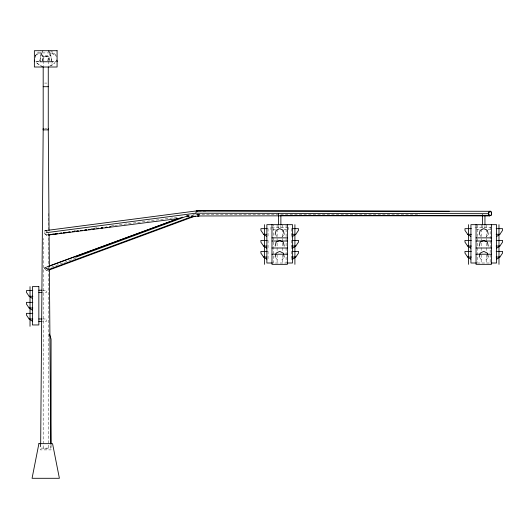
<?xml version="1.0" encoding="UTF-8"?>
<svg xmlns="http://www.w3.org/2000/svg" width="529" height="529" viewBox="0 0 529 529"><rect width="100%" height="100%" fill="white"/><g stroke="black" fill="none" stroke-linecap="round" stroke-linejoin="round"><path stroke-width="0.4" stroke-dasharray="2.65 1.98" d="M40.68 443.99L40.647 448.116L50.81 448.116L50.784 444.81M42.221 60.961L42.525 56.193L41.328 52.913L43.087 50.705L35.503 55.261L35.046 56.557M40.257 59.321L40.614 55.261L42.895 51.353M35.073 57.694L35.503 55.261L37.546 52.913L40.819 50.705M39.774 60.947L41.328 52.913L50.123 52.913L55.955 55.261L56.233 56.881M46.704 230.446L45.064 230.657L44.529 232.912L46.294 235.094L47.927 234.883L46.294 235.094L47.379 234.492M46.228 267.072L44.681 267.641L44.462 268.481L46.77 270.656M198.315 214.166L198.144 214.853L197.185 214.807M50.632 50.705L53.905 52.913L55.955 55.261L48.364 50.705L50.123 52.913L48.926 56.193L49.237 60.961M51.882 63.275L52.642 61.344L55.505 61.344L54.427 63.275L51.472 65.629L48.893 66.733M47.524 60.795L48.265 58.997L47.524 57.198L45.725 56.458L43.927 57.198L43.186 58.997L43.927 60.795M47.326 230.267L44.872 230.584L44.264 231.96L44.786 233.864L46.135 235.18L47.511 235.134M46.407 270.352L44.78 268.633L45.256 267.674L47.187 268.798L47.894 270.451M281.864 237.257L284.205 234.314M281.864 259.99L283.736 257.643M485.926 237.257L488.274 234.314M485.926 259.99L487.804 257.643M49.627 66.178L54.427 63.275M197.621 215.435L199.248 214.509L419.662 214.873M35.503 55.261L41.328 52.913M44.78 268.633L47.094 267.78M186.73 216.202L190.585 214.774M47.187 268.798L75.726 258.251M187.59 216.93L194.533 214.364M196.848 214.781L198.388 214.212M198.335 214.88L199.876 214.311M186.188 215.733L188.503 214.886M74.02 230.783L75.654 230.571M91.147 228.548L93.593 228.23M94.407 228.125L98.487 227.596M111.533 225.89L113.98 225.572M114.8 225.466L178.412 217.168M186.565 216.11L198.798 214.509M186.4 216.824L188.86 216.5M186.168 216.923L188.622 216.599M44.872 230.584L46.248 230.545L47.147 231.418M40.614 55.261L50.837 55.261L51.267 60.127M35.8 61.754L40.045 61.754M51.406 61.754L56.372 61.754M44.634 83.079L46.816 83.079M44.634 128.613L46.816 128.613M271.675 227.298L287.703 227.298M474.989 227.298L491.018 227.298M273.195 229.672L275.47 229.672M283.914 229.672L286.189 229.672M476.503 229.672L479.539 229.672M487.983 229.672L491.018 229.672M477.363 263.006L490.158 263.006L490.158 224.666M42.637 290.229L46.426 290.229L46.426 292.603L42.637 292.603M42.637 318.98L46.426 318.98L46.426 321.354L42.637 321.354M198.501 211.726L207.58 211.739M44.681 267.641L45.851 267.707L47.286 268.633L48.159 269.876M45.064 230.657L47.16 231.444M42.558 66.733L39.986 65.629L37.023 63.275L35.952 61.344L38.815 61.344L39.576 63.275M37.023 63.275L43.199 67.011M479.241 234.314L481.588 237.257M479.71 257.643L481.588 259.99M275.179 234.314L277.52 237.257M275.642 257.643L277.52 259.99M48.179 50.705L50.837 55.261M50.123 52.913L51.677 60.947M486.349 224.666L486.349 251.586M486.349 254.846L486.349 263.006M484.948 225.698L484.948 228.085M482.574 225.698L482.574 229.672M481.172 224.666L481.172 251.586M481.172 254.846L481.172 263.006M477.363 224.666L477.363 262.192M291.334 228.654L291.334 237.257M291.334 240.391L291.334 248.994M291.334 251.387L291.334 259.99M288.464 227.298L288.464 229.672M286.09 224.666L286.09 263.006L273.295 263.006L273.295 224.666M282.281 224.666L282.281 251.586M282.281 254.846L282.281 263.006M280.879 225.698L280.879 228.085M278.505 225.698L278.505 229.672M277.103 224.666L277.103 251.586M277.103 254.846L277.103 263.006M270.921 227.298L270.921 229.672M268.051 228.654L268.051 237.257M268.051 240.391L268.051 248.994M268.051 251.387L268.051 259.99M51.075 444.975L51.075 449.895L40.383 449.895L40.383 444.155M49.283 60.941L48.926 56.193L42.525 56.193L42.168 60.941M48.265 60.809L48.265 56.458L43.186 56.458L43.186 66.409M48.265 61.298L48.265 66.409M48.265 213.478L48.265 229.632M48.265 233.302L48.265 265.505M48.265 265.908L48.265 268.811M48.265 269.208L48.265 448.85L43.186 448.85L43.186 238.414"/><path stroke-width="0.79" d="M40.68 443.99L43.186 128.613M40.184 60.127L40.045 61.754L51.406 61.754L51.267 60.127M34.365 61.754L34.649 60.127M275.179 234.314L276.072 230.399L279.689 228.654L283.313 230.399L284.205 234.314M275.179 246.058L276.072 242.137L279.689 240.391L283.313 242.137L284.205 246.058M275.179 257.054L276.072 253.133L279.689 251.387L283.313 253.133L284.205 257.054M479.241 234.314L480.14 230.399L483.757 228.654L487.381 230.399L488.274 234.314M479.241 246.058L480.14 242.137L483.757 240.391L487.381 242.137L488.274 246.058M479.241 257.054L480.14 253.133L483.757 251.387L487.381 253.133L488.274 257.054M449.147 211.336L196.411 210.919L195.869 213.213L488.472 213.696L489.629 215.911L491.487 214.992L491.481 212.202L489.616 211.402L488.472 213.696M291.968 236.84L295.804 234.314L298.482 230.399L298.482 228.654L292.127 228.654M291.968 248.577L295.804 246.058L298.482 242.137L298.482 240.391L292.127 240.391M291.968 259.574L295.804 257.054L298.482 253.133L298.482 251.387L292.127 251.387M496.678 236.417L499.865 234.314L502.55 230.399L502.55 228.654L496.195 228.654M496.678 248.154L499.865 246.058L502.55 242.137L502.55 240.391L496.195 240.391M496.678 259.15L499.865 257.054L502.55 253.133L502.55 251.387L496.195 251.387M49.118 266.246L177.949 218.656M75.64 257.239L185.957 216.487M47.18 270.068L192.992 216.202M49.442 269.883L195.247 216.017M47.002 266.795L182.32 217.154M47.517 230.34L196.411 210.919L197.806 211.455M46.162 232.7L195.578 213.213M53.667 234.135L47.934 234.883L57.747 233.606L55.307 233.917M59.407 233.382L61.86 233.064L59.38 233.395M67.6 232.317L70.053 231.993M74.153 231.464L72.513 231.676L74.106 231.484M76.612 231.14L78.246 230.928M82.345 230.393L80.706 230.604L82.286 230.419M84.805 230.069L86.445 229.857M88.898 229.54L90.538 229.322M92.998 229.004L94.638 228.792M97.091 228.468L98.731 228.257M101.191 227.933L102.831 227.721M105.284 227.404L106.924 227.186M109.384 226.868L111.024 226.65M68.38 232.224L70.013 232.013M76.56 231.16L78.193 230.948M84.739 230.102L86.372 229.884M88.832 229.566L90.466 229.355M97.012 228.508L98.645 228.29M101.099 227.973L102.738 227.761M105.192 227.444L106.825 227.232M49.151 234.929L177.837 218.629M191.769 216.864L199.149 215.925L197.634 215.977L489.53 215.482L490.767 215.442L491.62 214.199L491.593 212.479L490.694 211.289L489.457 211.329L488.604 212.572L488.631 214.298L489.53 215.482M43.186 86.703L48.265 86.703M267.257 228.654L260.903 228.654L260.903 230.399L263.581 234.314L266.775 236.417M471.326 228.654L464.971 228.654L464.971 230.399L467.649 234.314L470.843 236.417M263.581 234.314L266.563 234.314M292.074 234.314L295.804 234.314M467.649 234.314L471.372 234.314M496.142 234.314L499.865 234.314M271.972 237.865L287.406 237.865M476.04 237.865L491.474 237.865M267.257 240.391L260.903 240.391L260.903 242.137L263.581 246.058L266.775 248.154M471.326 240.391L464.971 240.391L464.971 242.137L467.649 246.058L470.843 248.154M271.972 241.012L287.406 241.012M476.04 241.012L491.474 241.012M263.581 246.058L266.563 246.058M292.074 246.058L295.804 246.058M467.649 246.058L471.372 246.058M496.142 246.058L499.865 246.058M271.972 248.002L287.406 248.002M476.04 248.002L491.474 248.002M267.257 251.387L260.903 251.387L260.903 253.133L263.581 257.054L266.775 259.15M471.326 251.387L464.971 251.387L464.971 253.133L467.649 257.054L470.843 259.15M271.972 254.211L287.406 254.211M476.04 254.211L491.474 254.211M263.581 257.054L266.563 257.054M292.074 257.054L295.804 257.054M467.649 257.054L471.372 257.054M496.142 257.054L499.865 257.054M272.488 263.006L266.861 263.006L266.861 224.666L292.524 224.666L292.524 263.006L286.89 263.006M476.556 263.006L470.929 263.006L470.929 224.666L496.592 224.666L496.592 263.006L490.958 263.006M38.842 290.229L41.877 290.229M32.805 290.606L26.45 290.606L26.45 292.352L29.135 296.273L32.322 298.369M38.842 292.603L41.877 292.603M29.135 296.273L32.858 296.273M32.805 302.35L26.45 302.35L26.45 304.089L29.135 308.01L32.322 310.113M29.135 308.01L32.858 308.01M32.805 313.347L26.45 313.347L26.45 315.086L29.135 319.007L32.322 321.11M38.842 318.98L41.877 318.98M29.135 319.007L32.858 319.007M38.842 321.354L41.877 321.354M197.753 210.8L490.687 211.289M280.112 215.567L489.629 215.911M196.411 210.919L197.74 211.455M49.468 334.05L51.075 339.102L51.075 444.155M56.801 60.127L57.086 61.754M48.265 128.613L49.071 230.452M49.104 234.578L49.362 266.735M49.382 269.208L50.777 443.99M498.973 224.666L498.973 264.341M491.474 224.666L491.474 264.341L476.04 264.341L476.04 224.666M484.948 215.356L484.948 224.904M482.574 214.562L482.574 224.904M468.542 224.666L468.542 264.341M294.904 224.666L294.904 264.341M287.406 224.666L287.406 264.341L271.972 264.341L271.972 224.666M280.879 215.356L280.879 224.904M278.505 213.769L278.505 224.904M264.474 224.666L264.474 264.341M48.265 66.945L48.265 129.87L43.186 129.87L43.186 66.945M30.027 286.625L30.027 326.3M38.895 443.659L32.064 478.295L59.393 478.295L52.556 443.659L38.895 443.659M65.96 232.529L63.5 232.853L65.927 232.542M57.086 50.705L34.365 50.705L34.365 67.011L57.086 67.011L57.086 50.705M38.842 286.625L32.408 286.625L32.408 324.958L38.842 324.958L38.842 286.625"/></g></svg>
